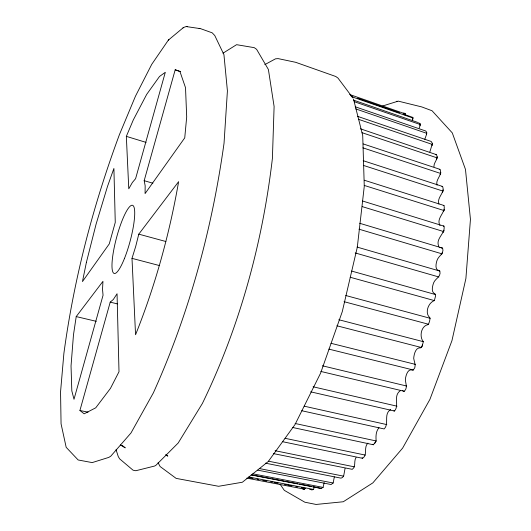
<?xml version="1.0" encoding="UTF-8"?>
<svg xmlns="http://www.w3.org/2000/svg" width="531" height="531" viewBox="0 0 531 531"><rect width="100%" height="100%" fill="white"/><g stroke="black" fill="none" stroke-linecap="round" stroke-linejoin="round"><path stroke-width="0.8" d="M441.321 247.95L442.615 248.123C444.46 253.851 438.234 255.915 436.933 260.655C435.958 263.661 434.617 270.239 439.276 270.598L439.814 271.069C441.407 276.923 435.254 278.383 433.588 282.917C432.44 286.222 430.754 292.389 435.141 293.968L435.612 295.873L434.345 300.592C428.278 302.71 424.541 312.938 429.685 317.498L430.097 318.268L429.552 321.328L428.497 324.249L427.754 324.706C421.023 326.1 419.132 336.813 423.34 341.679L422.072 346.404L420.718 347.825C415.527 347.155 414.041 354.403 413.695 358.325C414.233 362.388 416.901 366.264 413.31 370.001L412.607 370.14C407.735 368.162 405.777 375.782 405.365 379.313C405.405 383.482 408.087 387.756 404.264 391.294L403.6 391.261M433.94 166.82C433.528 162.406 438.759 159.021 436.568 154.707L360.463 128.821M419.191 128.031L420.034 125.714L420.121 123.75L418.534 122.694M438.852 246.557C435.068 238.399 445.682 233.66 444.002 226.146L362.66 201.037M437.026 185.173C435.201 179.272 443.02 174.812 439.947 169.343L363.177 143.914M282.519 441.686L362.527 458.306C367.93 455.1 363.383 447.321 367.917 443.119M424.793 139.275L426.493 134.549L426.712 132.438L425.802 131.031L355.193 106.764M438.925 204.057C436.522 197.326 445.27 192.773 442.615 186.474L363.184 160.694M404.921 113.302L405.073 114.935L404.921 113.302L403.148 113.163M76.212 316.582L73.464 334.935L71.035 365.939L71.818 390.849L74.001 399.299L103.054 295.256L102.529 289.382L102.954 281.35L76.212 316.582L96.284 321.335M273.412 453.607L352.272 469.331C356.328 466.676 353.493 461.127 356.055 457.51M429.844 151.939L432.44 143.456L431.152 141.452L357.542 116.335M412.461 120.325L412.813 117.384L411.12 116.8M440 225.589C435.725 217.969 446.14 212.659 443.989 205.49L364.339 180.241M314.153 487.192L313.549 489.436L311.664 490M265.44 463.171L340.942 478.139L342.296 477.621L343.63 476.168L345.064 468.388M436.708 159.101L437.192 156.771M420.034 125.714L420.121 123.75M138.783 234.151L135.704 246.437L132 258.358L135.551 334.756C155.311 285.492 169.502 233.925 178.628 181.655L138.783 234.151L165.851 241.505M257.794 470.167L331.092 484.524L333.149 483.011L334.338 476.871M324.156 482.652L323.08 487.412L321.096 488.44L251.156 474.96M440.212 174.672L440.836 172.283M79.915 410.496L110.216 302.139L113.362 299.444L117.052 293.756L119.004 371.746L110.461 388.373L95.753 407.801L84.144 413.808L79.915 410.496L88.04 412.149M175.19 69.787L179.949 71.532L185.518 87.688L186.693 116.946L184.742 137.861L145.082 193.583L145.162 185.764L144.18 180.679L175.19 69.787L180.666 71.625M426.493 134.549L426.712 132.438M400.215 390.783C392.854 395.96 399.677 405.365 394.473 411.04L310.675 391.838M442.502 192.262L443.259 189.852M432.095 145.693L432.44 143.456M390.723 409.534C383.203 414.007 389.568 423.811 384.125 428.948L301.714 410.722M443.491 211.657L444.374 209.26M302.491 488.779L304.104 489.542L305.046 488.201M126.338 136.361L133.274 119.986L146.675 94.399L159.512 76.477L165.3 72.302L135.597 178.681L132.365 182.491L128.774 188.804L126.338 136.361L146.071 142.394M422.623 344.732L421.441 347.52L336.893 325.782M443.106 232.585L444.115 230.255M441.327 254.741L442.442 252.51M292.548 427.462L373.412 444.766L376.154 440.962C375.762 436.409 375.789 431.331 379.008 427.681M374.879 443.259L376.154 440.962L295.097 423.479M268.593 461.041L295.044 424.501L320.578 373.18L342.256 311.71L357.303 247.2L364.273 186.341L362.719 135.538L353.52 99.078M168.36 40.097L151.727 64.357L135.458 96.204L119.462 134.522C93.184 205.238 73.955 278.669 63.879 353.473L60.554 391.845L61.065 423.824L66.176 447.321L78.157 459.979L92.188 462.594L108.828 457.383L110.767 456.189L130.998 432.957L153.34 392.913C189.096 313.728 212.075 229.14 224.042 143.171L227.414 90.887L223.936 54.666L214.77 35.531L212.194 32.829L200.605 28.674L186.115 26.55L183.5 27.499L168.36 40.097L168.838 39.699M268.215 461.545L242.375 482.234L218.586 486.29L176.139 478.385L160.096 466.517L158.092 462.7M182.956 27.957L183.5 27.499M223.033 53.166L236.574 44.684L254.243 47.651L256.606 49.317L268.394 69.501L274.109 106.492L272.403 158.371C262.5 243.152 239.74 326.618 202.371 403.487L178.177 443.02L155.875 465.335L154.587 466.039L135.856 470.731L133.075 470.214L119.641 458.857L118.287 456.633L116.05 449.691M435.4 154.74L436.09 154.289M264.796 64.636L275.503 58.828L278.125 58.616L295.654 62.3L335.791 76.504L337.988 78.084L352.863 97.91M439.256 169.661L439.947 169.343M382.639 105.988L398.223 101.129L421.753 106.917L432.061 110.76L452.286 132.903L465.481 169.416L470.446 219.356L465.899 278.49L451.954 340.63L429.918 399.385L402.624 448.111L372.855 482.885L343.272 501.755L316.104 504.45L304.854 502.213L284.311 490.345L280.076 484.212M396.425 101.441L397.009 101.248M441.931 186.646L442.615 186.474M443.325 205.51L443.989 205.49M186.826 26.55L187.536 26.65M199.118 28.362L199.875 28.468M252.364 474.986L270.239 478.431M271.865 478.743L284.052 481.093M285.671 481.411L297.858 483.761M299.484 484.073L311.67 486.423M313.297 486.735L321.096 488.44M248.654 476.984L313.549 489.436M249.019 477.661L253.055 478.438M257.097 479.214L258.71 479.52M262.752 480.296L266.794 481.073M270.83 481.843L272.449 482.155M274.062 482.46L278.105 483.237M284.563 484.478L286.182 484.783M287.795 485.095L291.838 485.872M295.873 486.642L297.493 486.954M301.528 487.723L305.571 488.5M309.613 489.277L311.226 489.582M246.789 478.126L304.641 489.19M252.836 473.831L323.08 487.412M259.314 468.554L333.149 483.011M268.613 461.22L343.63 476.168M275.111 450.706L354.396 466.855M285.067 438.307L365.295 455.094M304.23 406.182L386.787 424.594M443.372 226L444.002 226.146M313.098 386.787L397.015 406.195M320.837 371.441L404.264 391.294M322.337 365.773L406.633 386.024M110.216 302.139L117.437 303.905M328.855 349.113L413.31 370.001M330.979 343.298L415.468 364.399M338.805 319.728L423.34 341.679M132 258.358L159.287 265.52M344.061 301.681L428.497 324.249M345.721 295.501L430.097 318.268M350.188 277.248L434.345 300.592M351.562 271.049L435.619 294.586M355.193 252.935L438.878 276.99M357.058 247.068L439.814 271.069M144.18 180.679L152.895 183.222M358.943 229.166L442.038 253.858M359.693 223.279L442.615 248.123M393.849 410.855L394.473 411.04M362.242 206.612L443.783 231.602M364.246 185.425L444.122 210.588M363.403 165.406L443.086 191.127M362.912 147.844L440.743 173.498M362.049 132.697L437.179 157.899M358.544 119.329L432.499 144.492M120.338 444.938L125.25 447.845L122.037 445.303M355.71 108.901L426.831 133.361M354.277 101.68L420.306 124.559M349.61 94.485L405.213 113.873M350.546 95.699L352.876 96.509M357.536 98.135L399.471 112.738M403.354 114.092L410.344 116.528M351.449 96.629L413.058 118.074M353.673 100.186L417.751 122.429M402.452 390.491L403.056 390.796M439.416 247.406L440.007 247.738M166.084 454.894L167.816 456.096L165.798 454.689M372.908 444.274L373.412 444.766M362.089 457.689L362.527 458.306M412.813 117.384L412.852 119.19M86.407 262.301L82.458 281.576L109.273 243.895L115.26 222.429L113.906 168.44L107.468 186.507L96.124 224.029L86.407 262.301M124.44 258.517A35.292 7.016 -75 0 0 132.624 205.331A35.292 7.016 -75 0 0 112.997 254.289A35.292 7.016 -75 0 0 124.44 258.517"/></g></svg>
